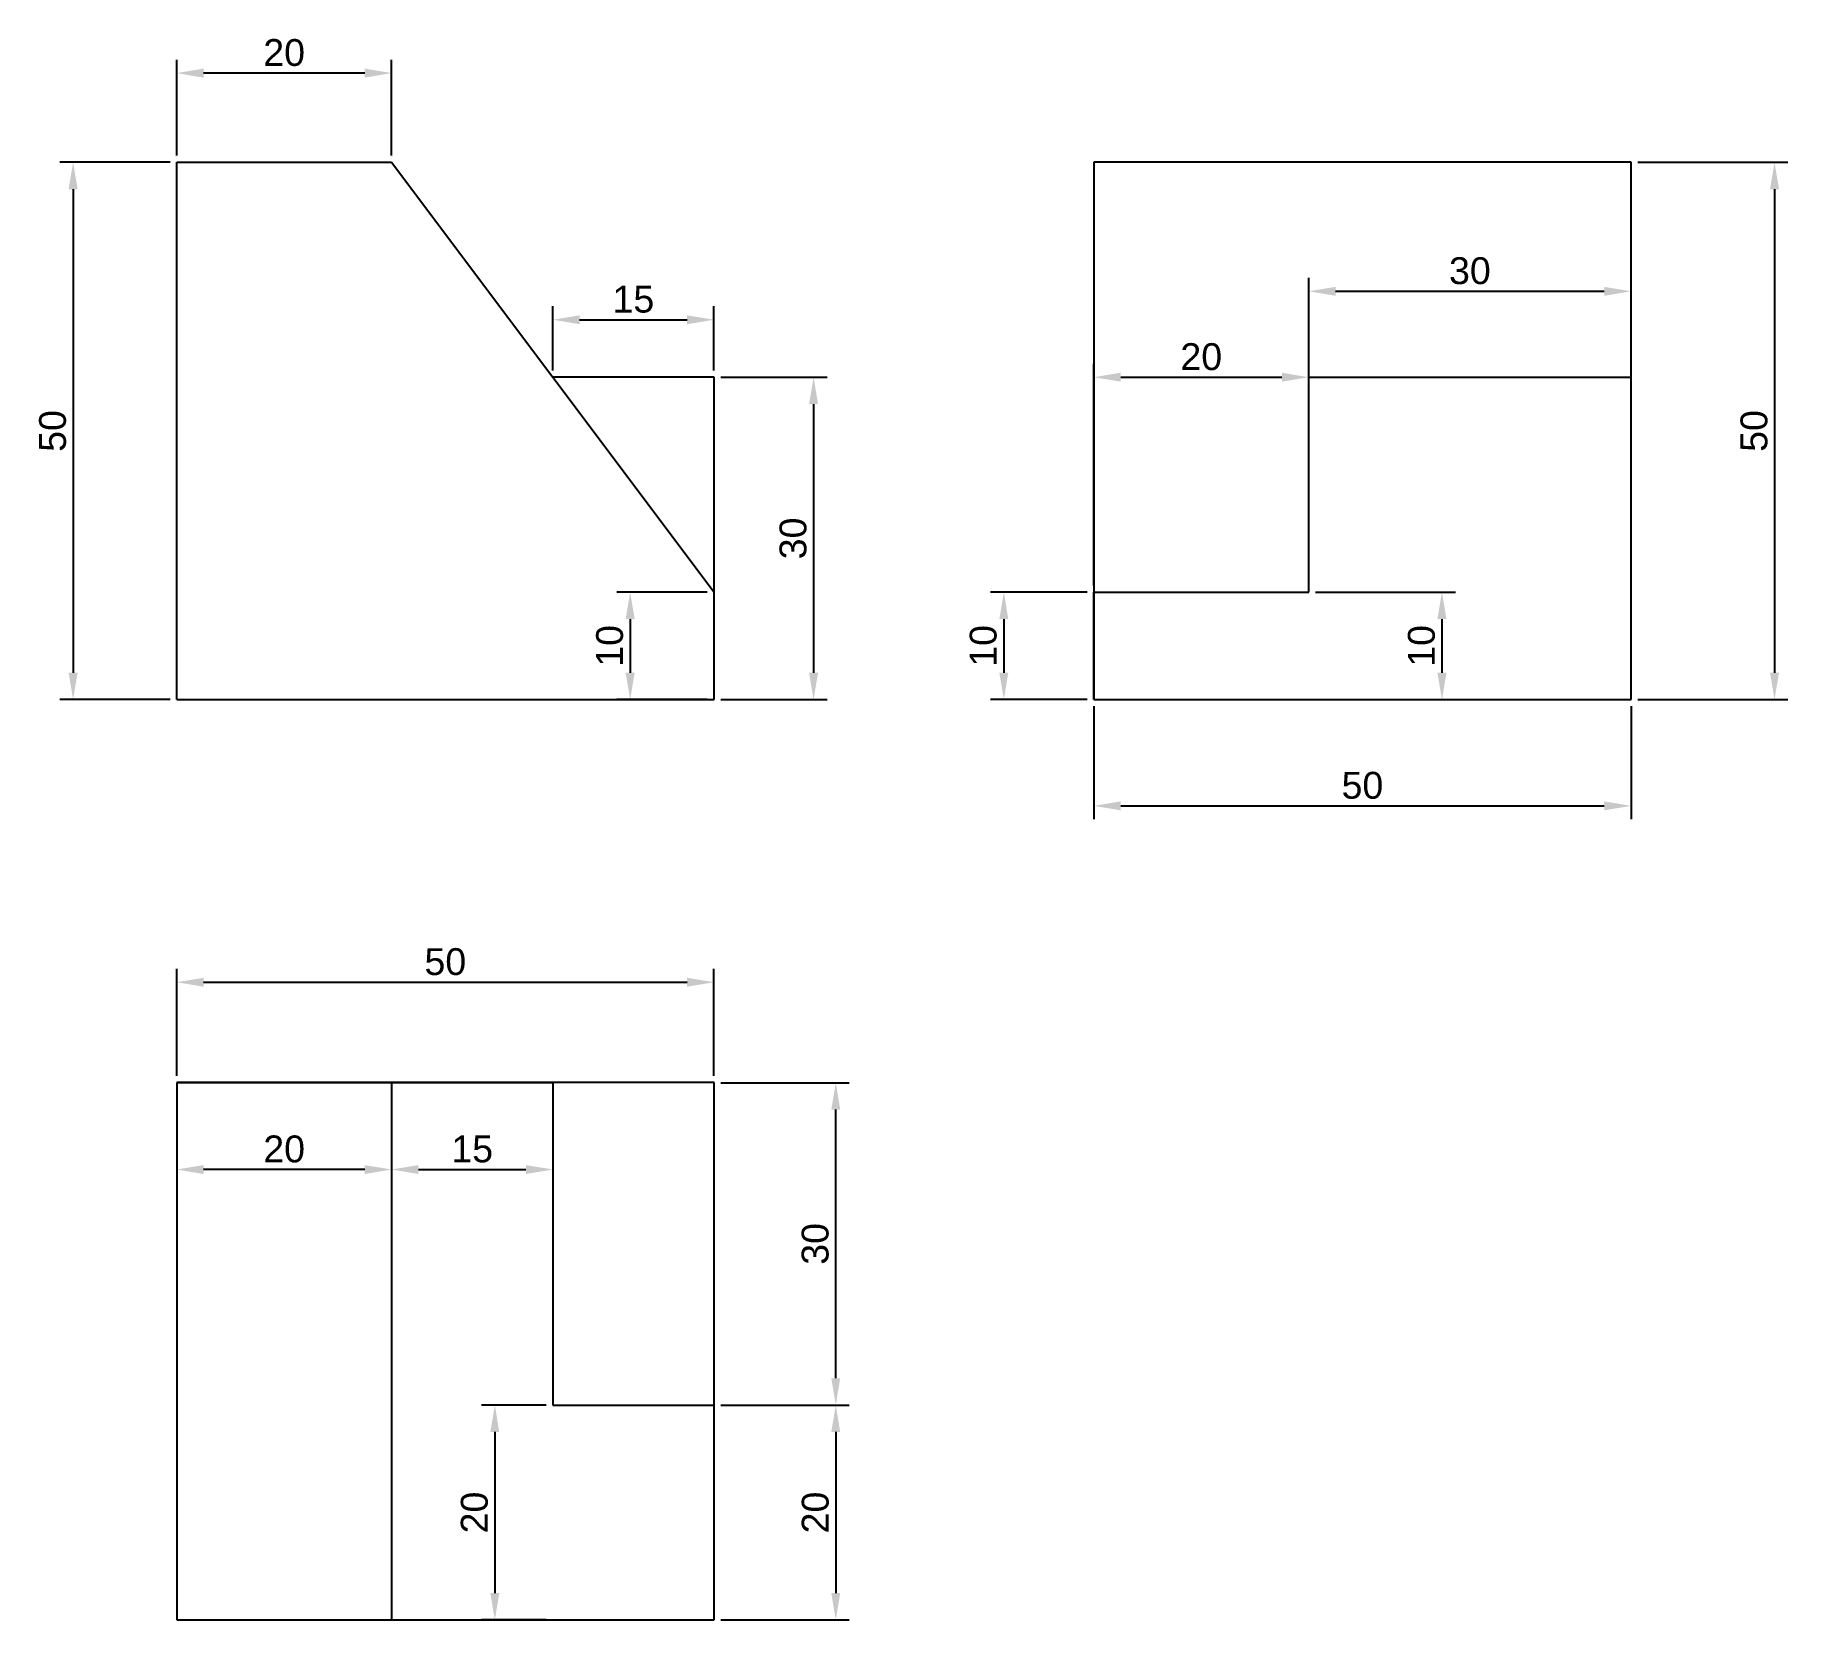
# Model space of a CAD drawing. Header units: millimetres. Extents: x 2044 to 2207, y 2020 to 2168.
import ezdxf

# ---------------------------------------------------------------- set-up
doc = ezdxf.new("R2010")
doc.units = ezdxf.units.MM
doc.layers.add('Cotas', color=5, linetype='Continuous')
doc.styles.get("Standard").update_dxf_attribs({"font": 'arial.ttf'})
doc.dimstyles.new('ISO-25', dxfattribs={"dimtxt": 2.5, "dimasz": 2.5, "dimexe": 1.25, "dimexo": 0.625, "dimtad": 1, "dimtxsty": 'Standard', "dimcen": 2.5, "dimadec": 0, "dimazin": 0, "dimtfac": 1, "dimtmove": 0, "dimatfit": 3, "dimfxl": 1, "dimarcsym": 0})

# ---------------------------------------------------------------- blocks, each defined once
blk = doc.blocks.new('*D1')
at = {"layer": 'Cotas', "color": 0, "lineweight": -2, "transparency": 16777216}
for p, q in [((2108.13, 2135.89), (2118.02, 2135.89)), ((2116.77, 2133.39), (2116.77, 2108.39)), ((2108.13, 2105.89), (2118.02, 2105.89))]:
    blk.add_line(p, q, dxfattribs=at)
at = {"layer": 'Cotas', "color": 0, "transparency": 16777216}
for points in [[(2116.35, 2133.39), (2117.19, 2133.39), (2116.77, 2135.89)], [(2116.35, 2108.39), (2117.19, 2108.39), (2116.77, 2105.89)]]:
    blk.add_solid(points, dxfattribs=at)
at = {"layer": 'Defpoints', "color": 0, "transparency": 16777216}
for p in [(2107.5, 2135.89), (2107.5, 2105.89), (2116.77, 2105.89)]:
    blk.add_point(p, dxfattribs=at)
at = {"layer": 'Cotas', "color": 0, "transparency": 16777216, "insert": (2114.87, 2120.89), "char_height": 2.5, "attachment_point": 5, "rotation": 90}
blk.add_mtext('30', dxfattribs=at)
blk = doc.blocks.new('*D2')
at = {"layer": 'Cotas', "color": 0, "lineweight": -2, "transparency": 16777216}
for p, q in [((2142.23, 2115.89), (2133.23, 2115.89)), ((2134.48, 2113.39), (2134.48, 2108.39)), ((2142.23, 2105.89), (2133.23, 2105.89))]:
    blk.add_line(p, q, dxfattribs=at)
at = {"layer": 'Cotas', "color": 0, "transparency": 16777216}
for points in [[(2134.06, 2113.39), (2134.89, 2113.39), (2134.48, 2115.89)], [(2134.06, 2108.39), (2134.89, 2108.39), (2134.48, 2105.89)]]:
    blk.add_solid(points, dxfattribs=at)
at = {"layer": 'Defpoints', "color": 0, "transparency": 16777216}
for p in [(2142.85, 2115.89), (2134.48, 2105.89), (2142.85, 2105.89)]:
    blk.add_point(p, dxfattribs=at)
at = {"layer": 'Cotas', "color": 0, "transparency": 16777216, "insert": (2132.57, 2110.89), "char_height": 2.5, "attachment_point": 5, "rotation": 90}
blk.add_mtext('10', dxfattribs=at)
blk = doc.blocks.new('*D3')
at = {"layer": 'Cotas', "color": 0, "lineweight": -2, "transparency": 16777216}
for p, q in [((2106.88, 2115.89), (2098.45, 2115.89)), ((2099.7, 2113.39), (2099.7, 2108.39)), ((2106.88, 2105.89), (2098.45, 2105.89))]:
    blk.add_line(p, q, dxfattribs=at)
at = {"layer": 'Cotas', "color": 0, "transparency": 16777216}
for points in [[(2099.28, 2113.39), (2100.12, 2113.39), (2099.7, 2115.89)], [(2099.28, 2108.39), (2100.12, 2108.39), (2099.7, 2105.89)]]:
    blk.add_solid(points, dxfattribs=at)
at = {"layer": 'Defpoints', "color": 0, "transparency": 16777216}
for p in [(2107.5, 2115.89), (2099.7, 2105.89), (2107.5, 2105.89)]:
    blk.add_point(p, dxfattribs=at)
at = {"layer": 'Cotas', "color": 0, "transparency": 16777216, "insert": (2097.8, 2110.89), "char_height": 2.5, "attachment_point": 5, "rotation": 90}
blk.add_mtext('10', dxfattribs=at)
blk = doc.blocks.new('*D4')
at = {"layer": 'Cotas', "color": 0, "lineweight": -2, "transparency": 16777216}
for p, q in [((2056.88, 2155.89), (2046.61, 2155.89)), ((2047.86, 2153.39), (2047.86, 2108.39)), ((2056.88, 2105.89), (2046.61, 2105.89))]:
    blk.add_line(p, q, dxfattribs=at)
at = {"layer": 'Cotas', "color": 0, "transparency": 16777216}
for points in [[(2047.44, 2153.39), (2048.28, 2153.39), (2047.86, 2155.89)], [(2047.44, 2108.39), (2048.28, 2108.39), (2047.86, 2105.89)]]:
    blk.add_solid(points, dxfattribs=at)
at = {"layer": 'Defpoints', "color": 0, "transparency": 16777216}
for p in [(2057.5, 2155.89), (2047.86, 2105.89), (2057.5, 2105.89)]:
    blk.add_point(p, dxfattribs=at)
at = {"layer": 'Cotas', "color": 0, "transparency": 16777216, "insert": (2045.96, 2130.89), "char_height": 2.5, "attachment_point": 5, "rotation": 90}
blk.add_mtext('50', dxfattribs=at)
blk = doc.blocks.new('*D5')
at = {"layer": 'Cotas', "color": 0, "lineweight": -2, "transparency": 16777216}
for p, q in [((2057.5, 2156.52), (2057.5, 2165.44)), ((2077.5, 2156.52), (2077.5, 2165.44)), ((2075, 2164.19), (2060, 2164.19))]:
    blk.add_line(p, q, dxfattribs=at)
at = {"layer": 'Cotas', "color": 0, "transparency": 16777216}
for points in [[(2060, 2164.61), (2060, 2163.77), (2057.5, 2164.19)], [(2075, 2164.61), (2075, 2163.77), (2077.5, 2164.19)]]:
    blk.add_solid(points, dxfattribs=at)
at = {"layer": 'Defpoints', "color": 0, "transparency": 16777216}
for p in [(2057.5, 2164.19), (2057.5, 2155.89), (2077.5, 2155.89)]:
    blk.add_point(p, dxfattribs=at)
at = {"layer": 'Cotas', "color": 0, "transparency": 16777216, "insert": (2067.5, 2166.09), "char_height": 2.5, "attachment_point": 5}
blk.add_mtext('20', dxfattribs=at)
blk = doc.blocks.new('*D6')
at = {"layer": 'Cotas', "color": 0, "lineweight": -2, "transparency": 16777216}
for p, q in [((2092.5, 2136.52), (2092.5, 2142.49)), ((2107.5, 2136.52), (2107.5, 2142.49)), ((2095, 2141.24), (2105, 2141.24))]:
    blk.add_line(p, q, dxfattribs=at)
at = {"layer": 'Cotas', "color": 0, "transparency": 16777216}
for points in [[(2095, 2141.65), (2095, 2140.82), (2092.5, 2141.24)], [(2105, 2141.65), (2105, 2140.82), (2107.5, 2141.24)]]:
    blk.add_solid(points, dxfattribs=at)
at = {"layer": 'Defpoints', "color": 0, "transparency": 16777216}
for p in [(2107.5, 2141.24), (2092.5, 2135.89), (2107.5, 2135.89)]:
    blk.add_point(p, dxfattribs=at)
at = {"layer": 'Cotas', "color": 0, "transparency": 16777216, "insert": (2100, 2143.14), "char_height": 2.5, "attachment_point": 5}
blk.add_mtext('15', dxfattribs=at)
blk = doc.blocks.new('*D7')
at = {"layer": 'Cotas', "color": 0, "lineweight": -2, "transparency": 16777216}
for p, q in [((2142.85, 2116.52), (2142.85, 2137.14)), ((2162.85, 2116.52), (2162.85, 2137.14)), ((2145.35, 2135.89), (2160.35, 2135.89))]:
    blk.add_line(p, q, dxfattribs=at)
at = {"layer": 'Cotas', "color": 0, "transparency": 16777216}
for points in [[(2145.35, 2136.31), (2145.35, 2135.48), (2142.85, 2135.89)], [(2160.35, 2136.31), (2160.35, 2135.48), (2162.85, 2135.89)]]:
    blk.add_solid(points, dxfattribs=at)
at = {"layer": 'Defpoints', "color": 0, "transparency": 16777216}
for p in [(2162.85, 2135.89), (2142.85, 2115.89), (2162.85, 2115.89)]:
    blk.add_point(p, dxfattribs=at)
at = {"layer": 'Cotas', "color": 0, "transparency": 16777216, "insert": (2152.85, 2137.79), "char_height": 2.5, "attachment_point": 5}
blk.add_mtext('20', dxfattribs=at)
blk = doc.blocks.new('*D8')
at = {"layer": 'Cotas', "color": 0, "lineweight": -2, "transparency": 16777216}
for p, q in [((2162.85, 2136.52), (2162.85, 2145.14)), ((2165.35, 2143.89), (2190.35, 2143.89)), ((2192.85, 2136.52), (2192.85, 2145.14))]:
    blk.add_line(p, q, dxfattribs=at)
at = {"layer": 'Cotas', "color": 0, "transparency": 16777216}
for points in [[(2165.35, 2144.3), (2165.35, 2143.47), (2162.85, 2143.89)], [(2190.35, 2144.3), (2190.35, 2143.47), (2192.85, 2143.89)]]:
    blk.add_solid(points, dxfattribs=at)
at = {"layer": 'Defpoints', "color": 0, "transparency": 16777216}
for p in [(2192.85, 2143.89), (2162.85, 2135.89), (2192.85, 2135.89)]:
    blk.add_point(p, dxfattribs=at)
at = {"layer": 'Cotas', "color": 0, "transparency": 16777216, "insert": (2177.85, 2145.79), "char_height": 2.5, "attachment_point": 5}
blk.add_mtext('30', dxfattribs=at)
blk = doc.blocks.new('*D9')
at = {"layer": 'Cotas', "color": 0, "lineweight": -2, "transparency": 16777216}
for p, q in [((2193.48, 2155.89), (2207.45, 2155.89)), ((2206.2, 2153.39), (2206.2, 2108.39)), ((2193.48, 2105.89), (2207.45, 2105.89))]:
    blk.add_line(p, q, dxfattribs=at)
at = {"layer": 'Cotas', "color": 0, "transparency": 16777216}
for points in [[(2205.78, 2153.39), (2206.62, 2153.39), (2206.2, 2155.89)], [(2205.78, 2108.39), (2206.62, 2108.39), (2206.2, 2105.89)]]:
    blk.add_solid(points, dxfattribs=at)
at = {"layer": 'Defpoints', "color": 0, "transparency": 16777216}
for p in [(2192.85, 2155.89), (2192.85, 2105.89), (2206.2, 2105.89)]:
    blk.add_point(p, dxfattribs=at)
at = {"layer": 'Cotas', "color": 0, "transparency": 16777216, "insert": (2204.3, 2130.89), "char_height": 2.5, "attachment_point": 5, "rotation": 90}
blk.add_mtext('50', dxfattribs=at)
blk = doc.blocks.new('*D10')
at = {"layer": 'Cotas', "color": 0, "lineweight": -2, "transparency": 16777216}
for p, q in [((2142.85, 2105.27), (2142.85, 2094.75)), ((2192.85, 2105.27), (2192.85, 2094.75)), ((2145.35, 2096), (2190.35, 2096))]:
    blk.add_line(p, q, dxfattribs=at)
at = {"layer": 'Cotas', "color": 0, "transparency": 16777216}
for points in [[(2145.35, 2096.42), (2145.35, 2095.59), (2142.85, 2096)], [(2190.35, 2096.42), (2190.35, 2095.59), (2192.85, 2096)]]:
    blk.add_solid(points, dxfattribs=at)
at = {"layer": 'Defpoints', "color": 0, "transparency": 16777216}
for p in [(2142.85, 2105.89), (2192.85, 2105.89), (2192.85, 2096)]:
    blk.add_point(p, dxfattribs=at)
at = {"layer": 'Cotas', "color": 0, "transparency": 16777216, "insert": (2167.85, 2097.9), "char_height": 2.5, "attachment_point": 5}
blk.add_mtext('50', dxfattribs=at)
blk = doc.blocks.new('*D11')
at = {"layer": 'Cotas', "color": 0, "lineweight": -2, "transparency": 16777216}
for p, q in [((2163.48, 2115.89), (2176.5, 2115.89)), ((2175.25, 2113.39), (2175.25, 2108.39)), ((2163.48, 2105.89), (2176.5, 2105.89))]:
    blk.add_line(p, q, dxfattribs=at)
at = {"layer": 'Cotas', "color": 0, "transparency": 16777216}
for points in [[(2174.83, 2113.39), (2175.67, 2113.39), (2175.25, 2115.89)], [(2174.83, 2108.39), (2175.67, 2108.39), (2175.25, 2105.89)]]:
    blk.add_solid(points, dxfattribs=at)
at = {"layer": 'Defpoints', "color": 0, "transparency": 16777216}
for p in [(2162.85, 2115.89), (2162.85, 2105.89), (2175.25, 2105.89)]:
    blk.add_point(p, dxfattribs=at)
at = {"layer": 'Cotas', "color": 0, "transparency": 16777216, "insert": (2173.35, 2110.89), "char_height": 2.5, "attachment_point": 5, "rotation": 90}
blk.add_mtext('10', dxfattribs=at)
blk = doc.blocks.new('*D12')
at = {"layer": 'Cotas', "color": 0, "lineweight": -2, "transparency": 16777216}
for p, q in [((2108.13, 2040.24), (2120.09, 2040.24)), ((2118.84, 2037.74), (2118.84, 2022.74)), ((2108.13, 2020.24), (2120.09, 2020.24))]:
    blk.add_line(p, q, dxfattribs=at)
at = {"layer": 'Cotas', "color": 0, "transparency": 16777216}
for points in [[(2118.42, 2037.74), (2119.25, 2037.74), (2118.84, 2040.24)], [(2118.42, 2022.74), (2119.25, 2022.74), (2118.84, 2020.24)]]:
    blk.add_solid(points, dxfattribs=at)
at = {"layer": 'Defpoints', "color": 0, "transparency": 16777216}
for p in [(2107.5, 2040.24), (2107.5, 2020.24), (2118.84, 2020.24)]:
    blk.add_point(p, dxfattribs=at)
at = {"layer": 'Cotas', "color": 0, "transparency": 16777216, "insert": (2116.94, 2030.24), "char_height": 2.5, "attachment_point": 5, "rotation": 90}
blk.add_mtext('20', dxfattribs=at)
blk = doc.blocks.new('*D13')
at = {"layer": 'Cotas', "color": 0, "lineweight": -2, "transparency": 16777216}
for p, q in [((2108.13, 2070.24), (2120.09, 2070.24)), ((2118.84, 2042.74), (2118.84, 2067.74)), ((2108.13, 2040.24), (2120.09, 2040.24))]:
    blk.add_line(p, q, dxfattribs=at)
at = {"layer": 'Cotas', "color": 0, "transparency": 16777216}
for points in [[(2118.42, 2067.74), (2119.25, 2067.74), (2118.84, 2070.24)], [(2118.42, 2042.74), (2119.25, 2042.74), (2118.84, 2040.24)]]:
    blk.add_solid(points, dxfattribs=at)
at = {"layer": 'Defpoints', "color": 0, "transparency": 16777216}
for p in [(2107.5, 2070.24), (2118.84, 2070.24), (2107.5, 2040.24)]:
    blk.add_point(p, dxfattribs=at)
at = {"layer": 'Cotas', "color": 0, "transparency": 16777216, "insert": (2116.93, 2055.24), "char_height": 2.5, "attachment_point": 5, "rotation": 90}
blk.add_mtext('30', dxfattribs=at)
blk = doc.blocks.new('*D14')
at = {"layer": 'Cotas', "color": 0, "lineweight": -2, "transparency": 16777216}
for p, q in [((2057.5, 2070.87), (2057.5, 2080.84)), ((2107.5, 2070.87), (2107.5, 2080.84)), ((2060, 2079.59), (2105, 2079.59))]:
    blk.add_line(p, q, dxfattribs=at)
at = {"layer": 'Cotas', "color": 0, "transparency": 16777216}
for points in [[(2060, 2080), (2060, 2079.17), (2057.5, 2079.59)], [(2105, 2080), (2105, 2079.17), (2107.5, 2079.59)]]:
    blk.add_solid(points, dxfattribs=at)
at = {"layer": 'Defpoints', "color": 0, "transparency": 16777216}
for p in [(2107.5, 2079.59), (2057.5, 2070.24), (2107.5, 2070.24)]:
    blk.add_point(p, dxfattribs=at)
at = {"layer": 'Cotas', "color": 0, "transparency": 16777216, "insert": (2082.5, 2081.49), "char_height": 2.5, "attachment_point": 5}
blk.add_mtext('50', dxfattribs=at)
blk = doc.blocks.new('*D15')
at = {"layer": 'Cotas', "color": 0, "lineweight": -2, "transparency": 16777216}
for p, q in [((2057.5, 2069.62), (2057.5, 2060.91)), ((2077.5, 2069.62), (2077.5, 2060.91)), ((2075, 2062.16), (2060, 2062.16))]:
    blk.add_line(p, q, dxfattribs=at)
at = {"layer": 'Cotas', "color": 0, "transparency": 16777216}
for points in [[(2060, 2062.57), (2060, 2061.74), (2057.5, 2062.16)], [(2075, 2062.57), (2075, 2061.74), (2077.5, 2062.16)]]:
    blk.add_solid(points, dxfattribs=at)
at = {"layer": 'Defpoints', "color": 0, "transparency": 16777216}
for p in [(2057.5, 2070.24), (2077.5, 2070.24), (2057.5, 2062.16)]:
    blk.add_point(p, dxfattribs=at)
at = {"layer": 'Cotas', "color": 0, "transparency": 16777216, "insert": (2067.5, 2064.06), "char_height": 2.5, "attachment_point": 5}
blk.add_mtext('20', dxfattribs=at)
blk = doc.blocks.new('*D16')
at = {"layer": 'Cotas', "color": 0, "lineweight": -2, "transparency": 16777216}
for p, q in [((2077.5, 2069.62), (2077.5, 2060.91)), ((2092.5, 2069.62), (2092.5, 2060.91)), ((2080, 2062.16), (2090, 2062.16))]:
    blk.add_line(p, q, dxfattribs=at)
at = {"layer": 'Cotas', "color": 0, "transparency": 16777216}
for points in [[(2080, 2062.57), (2080, 2061.74), (2077.5, 2062.16)], [(2090, 2062.57), (2090, 2061.74), (2092.5, 2062.16)]]:
    blk.add_solid(points, dxfattribs=at)
at = {"layer": 'Defpoints', "color": 0, "transparency": 16777216}
for p in [(2077.5, 2070.24), (2092.5, 2070.24), (2092.5, 2062.16)]:
    blk.add_point(p, dxfattribs=at)
at = {"layer": 'Cotas', "color": 0, "transparency": 16777216, "insert": (2085, 2064.06), "char_height": 2.5, "attachment_point": 5}
blk.add_mtext('15', dxfattribs=at)
blk = doc.blocks.new('*D17')
at = {"layer": 'Cotas', "color": 0, "lineweight": -2, "transparency": 16777216}
for p, q in [((2091.88, 2040.24), (2085.86, 2040.24)), ((2087.11, 2037.74), (2087.11, 2022.74)), ((2091.88, 2020.24), (2085.86, 2020.24))]:
    blk.add_line(p, q, dxfattribs=at)
at = {"layer": 'Cotas', "color": 0, "transparency": 16777216}
for points in [[(2086.69, 2037.74), (2087.52, 2037.74), (2087.11, 2040.24)], [(2086.69, 2022.74), (2087.52, 2022.74), (2087.11, 2020.24)]]:
    blk.add_solid(points, dxfattribs=at)
at = {"layer": 'Defpoints', "color": 0, "transparency": 16777216}
for p in [(2092.5, 2040.24), (2087.11, 2020.24), (2092.5, 2020.24)]:
    blk.add_point(p, dxfattribs=at)
at = {"layer": 'Cotas', "color": 0, "transparency": 16777216, "insert": (2085.21, 2030.24), "char_height": 2.5, "attachment_point": 5, "rotation": 90}
blk.add_mtext('20', dxfattribs=at)

msp = doc.modelspace()

# ---------------------------------------------------------------- linework, layer by layer
for p, q in [((2057.504, 2105.893), (2057.504, 2155.893)), ((2057.504, 2155.893), (2077.504, 2155.893)), ((2077.504, 2155.893), (2107.504, 2115.893)), ((2192.853, 2155.893), (2142.853, 2155.893)), ((2142.853, 2155.893), (2142.853, 2105.893)), ((2192.853, 2105.893), (2192.853, 2155.893)), ((2107.504, 2135.893), (2092.504, 2135.893)), ((2107.504, 2115.893), (2107.504, 2135.893)), ((2162.853, 2115.893), (2162.853, 2135.893)), ((2162.853, 2135.893), (2192.853, 2135.893)), ((2107.504, 2105.893), (2107.504, 2115.893)), ((2142.853, 2105.893), (2142.853, 2115.893)), ((2142.853, 2115.893), (2162.853, 2115.893)), ((2057.504, 2105.893), (2107.504, 2105.893)), ((2142.853, 2105.893), (2192.853, 2105.893)), ((2107.504, 2070.244), (2057.504, 2070.244)), ((2057.504, 2070.244), (2057.504, 2020.244)), ((2057.504, 2070.244), (2077.504, 2070.244)), ((2077.504, 2070.244), (2077.504, 2020.244)), ((2077.504, 2070.244), (2092.504, 2070.244)), ((2092.504, 2070.244), (2092.504, 2040.244)), ((2107.504, 2020.244), (2107.504, 2070.244)), ((2092.504, 2040.244), (2107.504, 2040.244)), ((2057.504, 2020.244), (2107.504, 2020.244))]:
    msp.add_line(p, q)

# ---------------------------------------------------------------- dimensions: what is measured, and where the dimension line sits
at = {"layer": 'Cotas'}
for base, p1, p2, picture, middle in [((2057.504, 2164.191), (2077.504, 2155.893), (2057.504, 2155.893), '*D5', (2067.504, 2166.093)), ((2192.853, 2143.888), (2162.853, 2135.893), (2192.853, 2135.893), '*D8', (2177.853, 2145.79)), ((2107.504, 2141.238), (2092.504, 2135.893), (2107.504, 2135.893), '*D6', (2100.004, 2143.139)), ((2162.853, 2135.893), (2142.853, 2115.893), (2162.853, 2115.893), '*D7', (2152.853, 2137.794)), ((2192.853, 2096.002), (2142.853, 2105.893), (2192.853, 2105.893), '*D10', (2167.853, 2097.904)), ((2107.504, 2079.588), (2057.504, 2070.244), (2107.504, 2070.244), '*D14', (2082.504, 2081.489)), ((2057.504, 2062.157), (2077.504, 2070.244), (2057.504, 2070.244), '*D15', (2067.504, 2064.058)), ((2092.504, 2062.157), (2077.504, 2070.244), (2092.504, 2070.244), '*D16', (2085.004, 2064.058))]:
    dim = msp.add_linear_dim(base=base, p1=p1, p2=p2, dimstyle='ISO-25', dxfattribs=at)
    dim.commit()
    dim.dimension.update_dxf_attribs({"geometry": picture, "text_midpoint": middle})
for base, p1, p2, picture, middle in [((2047.86, 2105.893), (2057.504, 2155.893), (2057.504, 2105.893), '*D4', (2045.959, 2130.893)), ((2206.199, 2105.893), (2192.853, 2155.893), (2192.853, 2105.893), '*D9', (2204.298, 2130.893)), ((2116.768, 2105.893), (2107.504, 2135.893), (2107.504, 2105.893), '*D1', (2114.866, 2120.893)), ((2099.699, 2105.893), (2107.504, 2115.893), (2107.504, 2105.893), '*D3', (2097.798, 2110.893)), ((2134.476, 2105.893), (2142.853, 2115.893), (2142.853, 2105.893), '*D2', (2132.574, 2110.893)), ((2175.251, 2105.893), (2162.853, 2115.893), (2162.853, 2105.893), '*D11', (2173.35, 2110.893)), ((2118.837, 2070.244), (2107.504, 2040.244), (2107.504, 2070.244), '*D13', (2116.934, 2055.244)), ((2087.107, 2020.244), (2092.504, 2040.244), (2092.504, 2020.244), '*D17', (2085.205, 2030.244)), ((2118.837, 2020.244), (2107.504, 2040.244), (2107.504, 2020.244), '*D12', (2116.935, 2030.244))]:
    dim = msp.add_linear_dim(base=base, p1=p1, p2=p2, angle=90, dimstyle='ISO-25', dxfattribs=at)
    dim.commit()
    dim.dimension.update_dxf_attribs({"geometry": picture, "text_midpoint": middle})

doc.saveas('drawing.dxf')
